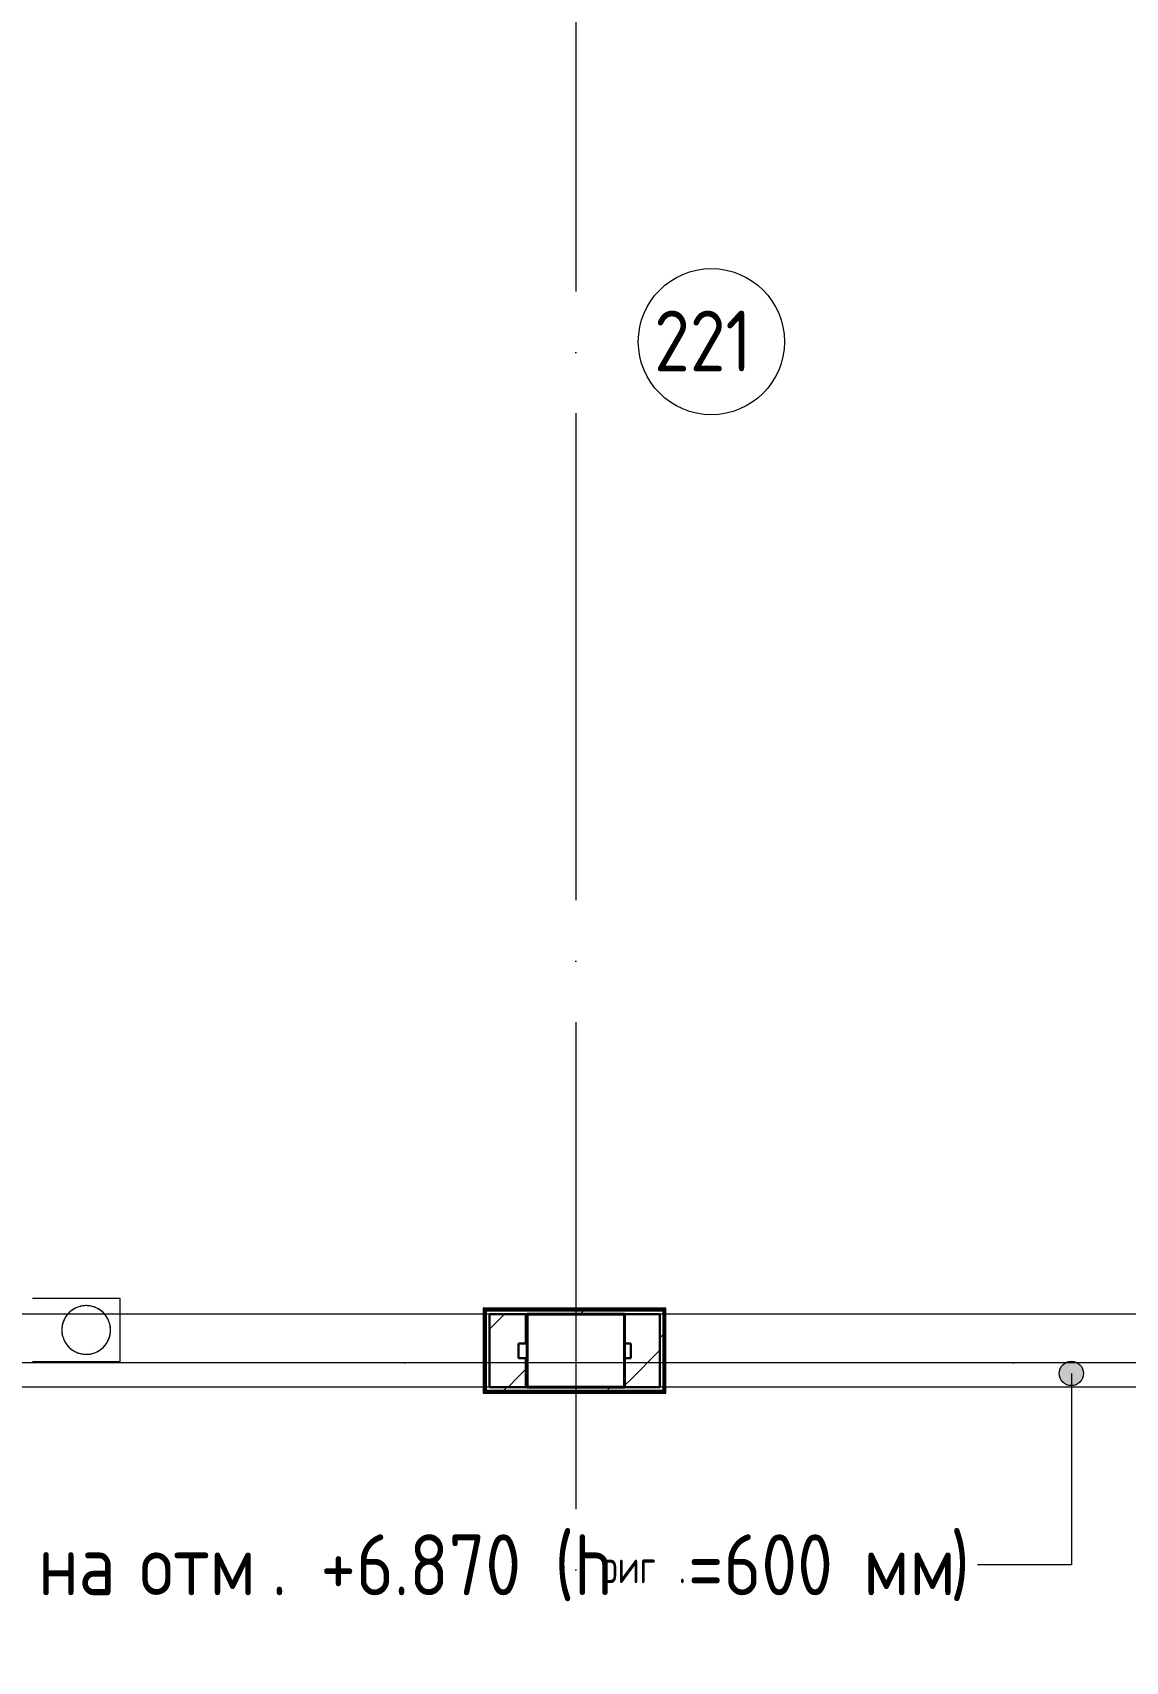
# Model space of a CAD drawing. Header units: millimetres. Extents: x -259793 to 503324, y -44556 to 93494.
# Drawn here: x 154276 to 158762, y -12862 to -6173 of the extents above; entities that cross this region are included whole.
import ezdxf
from ezdxf import colors
from ezdxf.entities.mleader import LeaderData, LeaderLine
from ezdxf.math import Vec2, Vec3

# ---------------------------------------------------------------- set-up
doc = ezdxf.new("R2010")
doc.units = ezdxf.units.MM
doc.linetypes.add('ADSK_Линия сетки', pattern=[25, 20, -2.5, 0, -2.5])
doc.linetypes.add('ADSK_Сверху', pattern=[450, 300, -150])
for name, color, linetype, lineweight in [('RC-Выноски', 7, 'Continuous', 0), ('Аннотация', 7, 'Continuous', 18), ('Двери', 252, 'Continuous', 9), ('Линии', 7, 'Continuous', 9), ('Марки помещений', 252, 'Continuous', 20), ('Несущие колонны', 252, 'Continuous', 18), ('Ограждение', 252, 'Continuous', 9), ('Оси', 252, 'Continuous', 9), ('Перекрытие', 252, 'Continuous', 18), ('Сантехника', 252, 'Continuous', 9), ('Стены наружные', 7, 'Continuous', 18)]:
    doc.layers.add(name, color=color, linetype=linetype, lineweight=lineweight)
doc.layers.add('Двери открывание', color=7, linetype='Continuous', lineweight=9, true_color=0xc0c0c0)
doc.styles.add('GOST Common_2', font='', dxfattribs={"width": 0.9, "height": 250})
doc.styles.add('GOST Common_4', font='', dxfattribs={"height": 7})
doc.styles.add('Mipgost_5', font='', dxfattribs={"height": 250})
doc.styles.get('GOST Common_2').set_extended_font_data('GOST type B')
doc.styles.get('GOST Common_4').set_extended_font_data('GOST 2.304 type A')
doc.styles.get('Mipgost_5').set_extended_font_data('Mipgost')

# ---------------------------------------------------------------- blocks, each defined once
blk = doc.blocks.new('2 этаж')
at = {"layer": 'Аннотация', "lineweight": 9, "true_color": 0x636466}
h = blk.add_hatch(color=251, dxfattribs=at)
edge = h.paths.add_edge_path()
edge.add_arc((158530.1, -10082.8), 50, 0, 360)
at = {"layer": 'Аннотация', "color": 251, "lineweight": 9, "true_color": 0x636466}
for p, q in [((158530.1, -10082.8), (158530.1, -10868.5)), ((158151.6, -10868.5), (158145.5, -10868.5)), ((158530.1, -10868.5), (158151.6, -10868.5))]:
    blk.add_line(p, q, dxfattribs=at)
blk.add_circle((158530.1, -10082.8), 50, dxfattribs=at)
at = {"layer": 'Двери', "color": 251, "lineweight": 30, "true_color": 0x636466}
for p, q in [((156270, -11146.3), (156262, -11146.3)), ((156262, -11146.3), (156262, -11222.3)), ((156304, -11137.3), (156270, -11137.3)), ((156270, -11137.3), (156270, -11146.3)), ((156312, -11128.3), (156304, -11128.3)), ((156304, -11128.3), (156304, -11137.3)), ((156312, -11222.3), (156312, -11128.3)), ((156262, -11222.3), (156279, -11222.3)), ((156279, -11222.3), (156279, -11204.3)), ((156279, -11204.3), (156303, -11204.3)), ((156303, -11204.3), (156303, -11222.3)), ((156303, -11222.3), (156312, -11222.3))]:
    blk.add_line(p, q, dxfattribs=at)
at = {"layer": 'Двери', "color": 251, "true_color": 0x636466}
for p, q in [((156262, -11222.3), (156262, -12132.3)), ((156279, -12150.3), (156279, -11204.3)), ((156279, -11204.3), (156303, -11204.3)), ((156303, -11204.3), (156303, -12150.3)), ((156312, -12132.3), (156312, -11222.3))]:
    blk.add_line(p, q, dxfattribs=at)
at = {"layer": 'Двери открывание', "color": 251, "true_color": 0x636466}
blk.add_arc((156330, -12226.3), 1098, 90.93932, 180, dxfattribs=at)
at = {"layer": 'Линии', "color": 251, "linetype": 'ADSK_Сверху', "ltscale": 100, "true_color": 0x636466}
for p, q in [((161881, -9839.3), (151051.1, -9839.3)), ((161881, -10139.3), (151061, -10139.3))]:
    blk.add_line(p, q, dxfattribs=at)
at = {"layer": 'Марки помещений', "color": 251, "true_color": 0x636466}
blk.add_circle((157052.4, -5845.5), 300, dxfattribs=at)
at = {"layer": 'Несущие колонны', "color": 251, "lineweight": 40, "true_color": 0x636466}
for p, q in [((156296, -10139.3), (156296, -9839.3)), ((156296, -9839.3), (156696, -9839.3)), ((156696, -9839.3), (156296, -9839.3)), ((156296, -9839.3), (156296, -10139.3)), ((156696, -9839.3), (156696, -10139.3)), ((156696, -10139.3), (156696, -9839.3)), ((156696, -10139.3), (156296, -10139.3)), ((156296, -10139.3), (156696, -10139.3))]:
    blk.add_line(p, q, dxfattribs=at)
at = {"layer": 'Ограждение', "color": 251, "true_color": 0x636466}
for p, q in [((156866.1, -9814.3), (156116.1, -9814.3)), ((156116.1, -9814.3), (156121.1, -9819.3)), ((156116.1, -9814.3), (156116.1, -10164.3)), ((156866.1, -9814.3), (156861.1, -9819.3)), ((156866.1, -10164.3), (156866.1, -9814.3)), ((156116.1, -10164.3), (156121.1, -10159.3)), ((156116.1, -10164.3), (156866.1, -10164.3)), ((156861.1, -10159.3), (156866.1, -10164.3))]:
    blk.add_line(p, q, dxfattribs=at)
at = {"layer": 'Оси', "color": 251, "linetype": 'ADSK_Линия сетки', "ltscale": 100, "true_color": 0x636466}
for p, q in [((156496, -1139.3), (156496, -32265.4)), ((170543.3, -10039.3), (93565.9, -10039.3))]:
    blk.add_line(p, q, dxfattribs=at)
at = {"layer": 'Перекрытие', "color": 251, "ltscale": 100, "true_color": 0x636466}
for p, q in [((156116.1, -10039.3), (154266, -10039.3)), ((161851, -10039.3), (156866.1, -10039.3))]:
    blk.add_line(p, q, dxfattribs=at)
at = {"layer": 'Сантехника', "color": 251, "true_color": 0x636466}
for p, q in [((154626, -9774.3), (154266, -9774.3)), ((154626, -10034.3), (154626, -9774.3)), ((154266, -10034.3), (154626, -10034.3))]:
    blk.add_line(p, q, dxfattribs=at)
at = {"layer": 'Сантехника', "color": 251, "true_color": 0x636466, "flags": 128}
for points in [[(154586, -9904.3), (154585.9, -9900.3), (154585.7, -9896.3), (154585.3, -9892.3), (154584.7, -9888.3), (154584, -9884.4), (154583.1, -9880.5), (154582.1, -9876.6), (154580.9, -9872.8), (154579.6, -9869), (154578.1, -9865.3), (154576.5, -9861.7), (154574.7, -9858.1), (154572.8, -9854.6), (154570.7, -9851.1), (154568.5, -9847.8), (154566.2, -9844.5), (154563.8, -9841.4), (154561.2, -9838.3), (154558.5, -9835.4), (154555.7, -9832.5), (154552.8, -9829.8), (154549.7, -9827.2), (154546.6, -9824.7), (154543.4, -9822.3), (154540, -9820.1), (154536.6, -9818), (154533.1, -9816.1), (154529.6, -9814.2), (154525.9, -9812.6), (154522.2, -9811), (154518.5, -9809.7), (154514.7, -9808.5), (154510.8, -9807.4), (154506.9, -9806.5), (154503, -9805.7), (154499, -9805.1), (154495.1, -9804.7), (154491.1, -9804.4), (154487.1, -9804.3), (154483.1, -9804.3), (154479.1, -9804.5), (154475.1, -9804.8), (154471.1, -9805.4), (154467.2, -9806), (154463.3, -9806.9), (154459.4, -9807.9), (154455.6, -9809), (154451.8, -9810.3), (154448.1, -9811.7), (154444.4, -9813.3), (154440.8, -9815.1), (154437.3, -9816.9), (154433.8, -9819), (154430.4, -9821.1), (154427.2, -9823.4), (154424, -9825.8), (154420.9, -9828.4), (154417.9, -9831), (154415, -9833.8), (154412.3, -9836.7), (154409.6, -9839.7), (154407.1, -9842.8), (154404.7, -9846), (154402.4, -9849.3), (154400.3, -9852.7), (154398.3, -9856.2), (154396.5, -9859.7), (154394.8, -9863.3), (154393.2, -9867), (154391.8, -9870.8), (154390.5, -9874.5), (154389.4, -9878.4), (154388.5, -9882.3), (154387.7, -9886.2), (154387, -9890.1), (154386.5, -9894.1), (154386.2, -9898.1), (154386, -9902.1), (154386, -9904.3)], [(154386, -9904.3), (154386.1, -9908.3), (154386.3, -9912.2), (154386.7, -9916.2), (154387.3, -9920.2), (154388, -9924.1), (154388.9, -9928), (154389.9, -9931.9), (154391.1, -9935.7), (154392.4, -9939.5), (154393.9, -9943.2), (154395.5, -9946.8), (154397.3, -9950.4), (154399.2, -9953.9), (154401.3, -9957.4), (154403.5, -9960.7), (154405.8, -9964), (154408.2, -9967.1), (154410.8, -9970.2), (154413.5, -9973.1), (154416.3, -9976), (154419.3, -9978.7), (154422.3, -9981.3), (154425.4, -9983.8), (154428.7, -9986.2), (154432, -9988.4), (154435.4, -9990.5), (154438.9, -9992.4), (154442.4, -9994.3), (154446.1, -9995.9), (154449.8, -9997.5), (154453.5, -9998.8), (154457.3, -10000.1), (154461.2, -10001.1), (154465.1, -10002), (154469, -10002.8), (154473, -10003.4), (154476.9, -10003.8), (154480.9, -10004.1), (154484.9, -10004.2), (154488.9, -10004.2), (154492.9, -10004), (154496.9, -10003.7), (154500.9, -10003.1), (154504.8, -10002.5), (154508.7, -10001.6), (154512.6, -10000.7), (154516.4, -9999.5), (154520.2, -9998.2), (154524, -9996.8), (154527.6, -9995.2), (154531.2, -9993.4), (154534.8, -9991.6), (154538.2, -9989.5), (154541.6, -9987.4), (154544.9, -9985.1), (154548, -9982.7), (154551.1, -9980.1), (154554.1, -9977.5), (154557, -9974.7), (154559.7, -9971.8), (154562.4, -9968.8), (154564.9, -9965.7), (154567.3, -9962.5), (154569.6, -9959.2), (154571.7, -9955.8), (154573.7, -9952.3), (154575.5, -9948.8), (154577.2, -9945.2), (154578.8, -9941.5), (154580.2, -9937.8), (154581.5, -9934), (154582.6, -9930.1), (154583.6, -9926.2), (154584.4, -9922.3), (154585, -9918.4), (154585.5, -9914.4), (154585.8, -9910.4), (154586, -9906.4), (154586, -9904.3)]]:
    blk.add_lwpolyline(points, dxfattribs=at)
at = {"layer": 'Сантехника', "color": 251, "true_color": 0x636466}
for start, end in [(0, 180), (180, 0)]:
    blk.add_arc((154486, -9904.3), 100, start, end, dxfattribs=at)
at = {"layer": 'Стены наружные', "color": 251, "lineweight": 30, "true_color": 0x636466}
for p, q in [((156861.1, -9819.3), (156121.1, -9819.3)), ((156121.1, -9819.3), (156121.1, -10159.3)), ((156856.1, -9824.3), (156126.1, -9824.3)), ((156126.1, -9824.3), (156126.1, -10154.3)), ((156856.1, -10154.3), (156856.1, -9824.3)), ((156861.1, -10159.3), (156861.1, -9819.3)), ((156141.1, -9839.3), (156141.1, -10139.3)), ((156141.1, -9839.3), (156296, -9839.3)), ((156291.1, -9959.3), (156291.1, -9839.3)), ((156841.1, -9839.3), (156696, -9839.3)), ((156841.1, -10139.3), (156841.1, -9839.3)), ((156261.1, -9959.3), (156291.1, -9959.3)), ((156261.1, -10019.3), (156261.1, -9959.3)), ((156696, -9959.3), (156721.1, -9959.3)), ((156721.1, -9959.3), (156721.1, -10019.3)), ((156291.1, -10019.3), (156261.1, -10019.3)), ((156291.1, -10139.3), (156291.1, -10019.3)), ((156721.1, -10019.3), (156696, -10019.3)), ((156121.1, -10159.3), (156861.1, -10159.3)), ((156126.1, -10154.3), (156856.1, -10154.3)), ((156296, -10139.3), (156141.1, -10139.3)), ((156696, -10139.3), (156841.1, -10139.3))]:
    blk.add_line(p, q, dxfattribs=at)
at = {"layer": 'Стены наружные', "color": 251, "linetype": 'Continuous', "lineweight": 9, "true_color": 0x636466}
for p, q in [((156174.8, -9824.3), (156179.8, -9819.3)), ((156245.5, -9824.3), (156250.5, -9819.3)), ((156316.2, -9824.3), (156321.2, -9819.3)), ((156387, -9824.3), (156392, -9819.3)), ((156457.7, -9824.3), (156462.7, -9819.3)), ((156513.4, -9839.3), (156528.4, -9824.3)), ((156528.4, -9824.3), (156533.4, -9819.3)), ((156599.1, -9824.3), (156604.1, -9819.3)), ((156669.8, -9824.3), (156674.8, -9819.3)), ((156740.5, -9824.3), (156745.5, -9819.3)), ((156811.2, -9824.3), (156816.2, -9819.3)), ((156121.1, -9878), (156126.1, -9873)), ((156141.1, -9901.5), (156203.3, -9839.3)), ((156856.1, -9850.1), (156861.1, -9845.1)), ((156121.1, -9948.7), (156126.1, -9943.7)), ((156841.1, -9935.8), (156856.1, -9920.8)), ((156856.1, -9920.8), (156861.1, -9915.8)), ((156121.1, -10019.4), (156126.1, -10014.4)), ((156721.1, -10107.3), (156841.1, -9987.3)), ((156856.1, -9991.5), (156861.1, -9986.5)), ((156121.1, -10090.1), (156126.1, -10085.1)), ((156217.6, -10139.3), (156261.1, -10095.8)), ((156261.1, -10095.8), (156291.1, -10065.8)), ((156856.1, -10062.2), (156861.1, -10057.2)), ((156122.7, -10159.3), (156127.7, -10154.3)), ((156193.4, -10159.3), (156198.4, -10154.3)), ((156198.4, -10154.3), (156213.4, -10139.3)), ((156264.1, -10159.3), (156269.1, -10154.3)), ((156334.8, -10159.3), (156339.8, -10154.3)), ((156405.5, -10159.3), (156410.5, -10154.3)), ((156476.2, -10159.3), (156481.2, -10154.3)), ((156546.9, -10159.3), (156551.9, -10154.3)), ((156617.6, -10159.3), (156622.6, -10154.3)), ((156622.6, -10154.3), (156637.6, -10139.3)), ((156688.4, -10159.3), (156693.4, -10154.3)), ((156696, -10132.3), (156721.1, -10107.3)), ((156759.1, -10159.3), (156764.1, -10154.3)), ((156829.8, -10159.3), (156834.8, -10154.3)), ((156856.1, -10133), (156861.1, -10128))]:
    blk.add_line(p, q, dxfattribs=at)
at = {"layer": 'Аннотация', "color": 251, "true_color": 0x636466, "width": 0.9}
for s, height, style, p in [('. +6.870 (h', 250, 'GOST Common_2', (155247.6, -10993.5)), ('=600', 250, 'GOST Common_2', (156956.1, -10993.5)), (')', 250, 'GOST Common_2', (158033.7, -10993.5)), ('на', 250, 'GOST Common_2', (154289.1, -10993.5)), ('отм', 250, 'GOST Common_2', (154705.9, -10993.5)), ('мм', 250, 'GOST Common_2', (157676.5, -10993.5)), ('риг', 138.75, 'GOST Common_4', (156597.1, -10944.3)), ('.', 138.8, 'GOST Common_4', (156918.5, -10944.3))]:
    blk.add_text(s, height=height, dxfattribs=dict(at, style=style)).set_placement(p)
at = {"layer": 'Марки помещений', "color": 251, "true_color": 0x636466, "style": 'GOST Common_2', "width": 0.9}
blk.add_text('221', height=250, dxfattribs=at).set_placement((156817.4, -5967.8))

msp = doc.modelspace()

# ---------------------------------------------------------------- block references
msp.add_blockref('2 этаж', (10, -1596.55941))

# ---------------------------------------------------------------- next in the draw order: leaders
at = {"layer": 'RC-Выноски', "lineweight": 5}
ml = msp.add_multileader_mtext('Standard', dxfattribs=at)
ml.set_content('АЛ2.4', color=256, style='Mipgost_5')
ml.set_leader_properties()
ml.build(insert=Vec2(0, 0))
ml.multileader.update_dxf_attribs({"has_text_frame": 1, "text_left_attachment_type": 6, "text_right_attachment_type": 6, "dogleg_length": 2, "arrow_head_size": 404, "scale": 100})
ctx = ml.context
ctx.base_point, ctx.scale, ctx.char_height, ctx.arrow_head_size, ctx.landing_gap_size, ctx.plane_origin = Vec3(149905.38979, -13136.66787), 100, 252.5, 404, 101, Vec3(-328574.30659, -457623.10985)
ctx.left_attachment, ctx.right_attachment = 6, 6
notes = []
notes.append((ctx, [(1, (1, 1, 0), (151024.32551, -13136.66787), (-1, 0), 202, [(0, [(151024.32551, -11980.39832)], 0, [])])]))
ctx.mtext.insert, ctx.mtext.width, ctx.mtext.flow_direction = Vec3(150006.38979, -12833.66787), 716.1982143, 5
ctx.mtext.has_bg_fill, ctx.mtext.bg_color, ctx.mtext.bg_scale_factor, ctx.mtext.bg_transparency, ctx.mtext.use_window_bg_color = 1, -1027028792, 1.5, 0, 1
for ctx, leaders in notes:
    for number, flags, end, landing, length, lines in leaders:
        leader = LeaderData()
        leader.index, (leader.has_last_leader_line, leader.has_dogleg_vector, leader.attachment_direction) = number, flags
        leader.last_leader_point, leader.dogleg_vector, leader.dogleg_length = Vec3(end), Vec3(landing), length
        for number, points, colour, breaks in lines:
            line = LeaderLine()
            line.index, line.vertices, line.color, line.breaks = number, Vec3.list(points), colors.encode_raw_color(colour), breaks
            leader.lines.append(line)
        ctx.leaders.append(leader)

doc.saveas('drawing.dxf')
